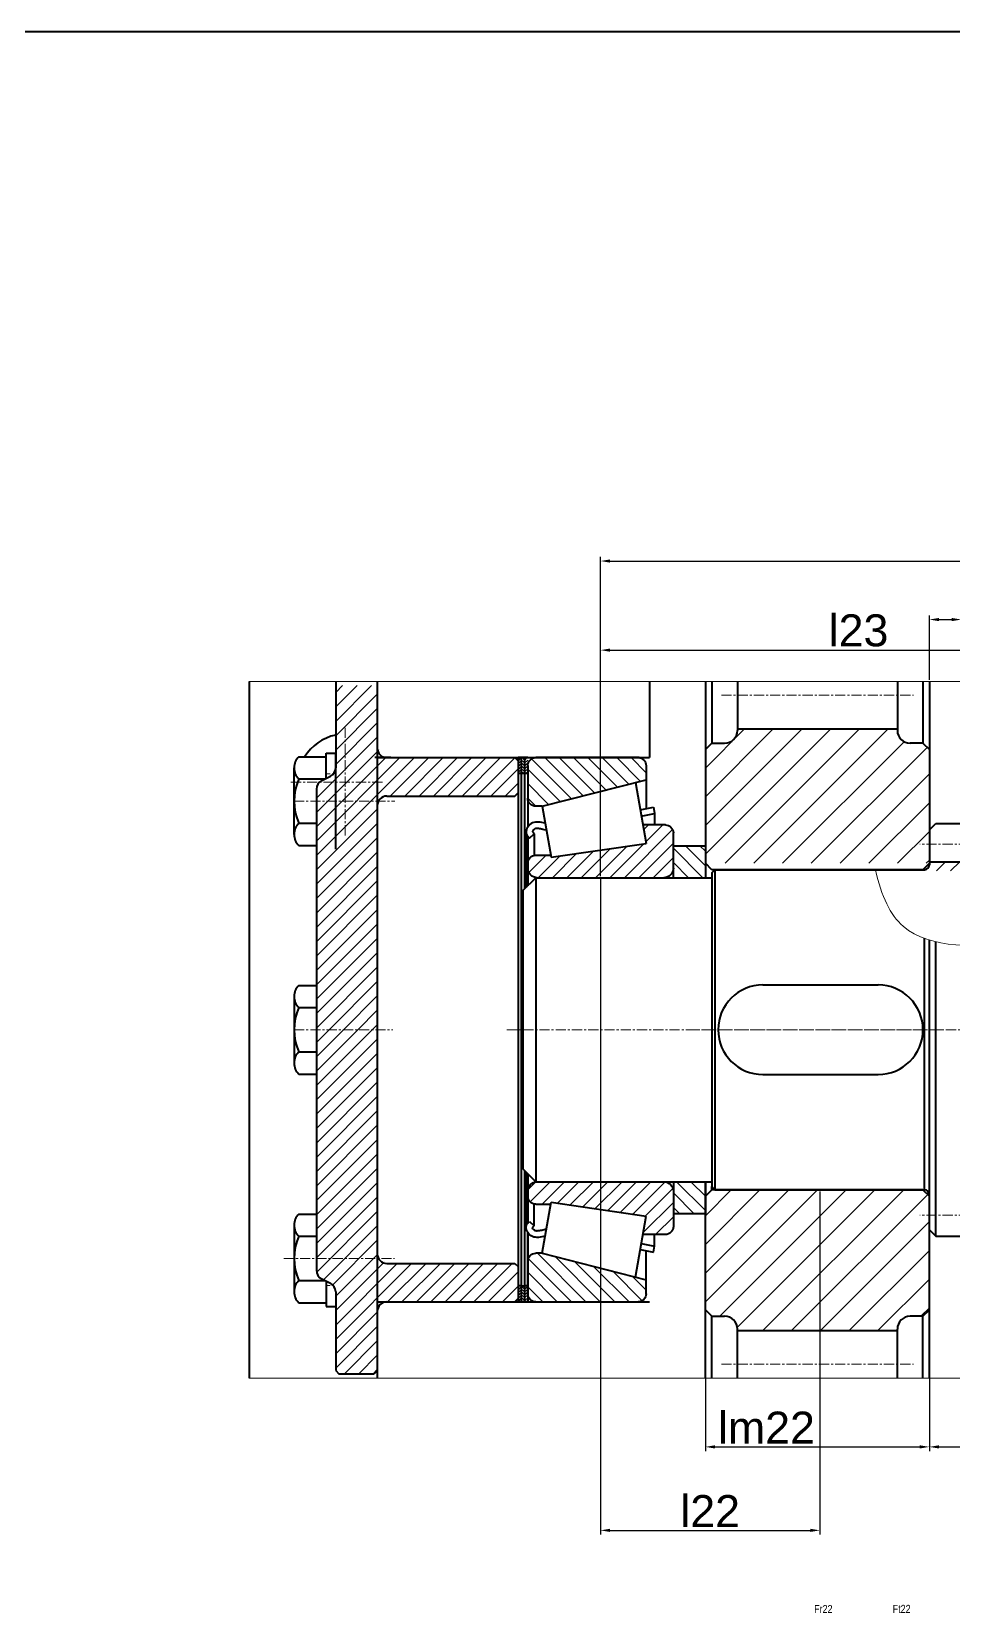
# Model space of a CAD drawing. Header units: millimetres. Extents: x -11382 to 23553, y -372 to 10786.
# Drawn here: x 11277.1 to 11565.1, y 3083.9 to 3578 of the extents above; entities that cross this region are included whole.
import ezdxf

# ---------------------------------------------------------------- set-up
doc = ezdxf.new("R2010")
doc.units = ezdxf.units.MM
doc.header["$LTSCALE"] = 0.2
doc.header["$PDMODE"] = 3
doc.linetypes.add('CENTER', pattern=[50.8, 31.75, -6.35, 6.35, -6.35])
doc.linetypes.add('HIDDEN', pattern=[9.525, 6.35, -3.175])
for name, color, linetype, lineweight in [('đướng nét đứt', 4, 'HIDDEN', 20), ('đường bao thấy', 7, 'Continuous', 40), ('đường kích thước', 90, 'Continuous', 15), ('đường mặt cắt', 160, 'Continuous', 15), ('đường nét tâm', 137, 'CENTER', 15)]:
    doc.layers.add(name, color=color, linetype=linetype, lineweight=lineweight)
doc.styles.add('nhat 2.5', font='arial.ttf', dxfattribs={"width": 0.8, "height": 2.5})
doc.styles.add('nhat5', font='arial.ttf', dxfattribs={"height": 10})
doc.dimstyles.new('NHAT5', dxfattribs={"dimtxt": 2.5, "dimasz": 3, "dimexe": 1.3, "dimexo": 0.5, "dimgap": 1, "dimtad": 1, "dimtoh": 1, "dimzin": 9, "dimtxsty": 'nhat5', "dimcen": 0.09, "dimadec": 0, "dimazin": 2, "dimtfac": 1, "dimtmove": 0, "dimatfit": 3, "dimfxl": 10, "dimarcsym": 0})
pattern_1 = [(45, (4465.084, -2277.9196), (2.245064, -2.245064), [])]
pattern_2 = [(135, (3014.2486, -1989.5195), (2.245064, 2.245064), [])]
pattern_3 = [(45, (3014.2486, -1989.5195), (2.245064, -2.245064), [])]
pattern_4 = [(45, (6013.243, 2781.173), (-2.245064, 2.245064), [])]
pattern_5 = [(45, (19091.347, 3186.0723), (0.449012806, -0.449012806), [])]
pattern_6 = [(135, (19091.347, 3186.0723), (0.449012806, 0.449012806), [])]

# ---------------------------------------------------------------- blocks, each defined once
blk = doc.blocks.new('VB32219')
at = {"layer": 'đường mặt cắt', "ltscale": 0.5}
h = blk.add_hatch(dxfattribs=at)
h.set_pattern_fill('ANSI31', color=256, angle=90, style=0)
h.set_pattern_definition(pattern_3)
h.paths.add_polyline_path([(-11.75, 37.5, 0.414214), (-14.25, 35), (-14.25, 30.6), (18.26, 22.32), (20.25, 22.32, 0.414214), (22.75, 24.82), (22.75, 35, 0.414214), (20.25, 37.5)])
h = blk.add_hatch(dxfattribs=at)
h.set_pattern_fill('ANSI31', color=256, style=0)
h.set_pattern_definition(pattern_2)
h.paths.add_polyline_path([(19.75, 0, 0.414214), (22.75, 3), (22.75, 4.5, 0.414214), (20.25, 7), (15.56, 7), (15.45, 6.38), (-14.25, 10.69), (-13.23, 16.5), (-20.25, 16.5, 0.414214), (-22.75, 14), (-22.75, 3, 0.414214), (-19.75, 0)])
h = blk.add_hatch(dxfattribs=at)
h.set_pattern_fill('ANSI31', color=256, angle=90, style=0)
h.set_pattern_definition(pattern_1)
h.paths.add_polyline_path([(-32.75, 0), (-32.75, 10), (-22.75, 10), (-22.75, 0)])
h = blk.add_hatch(dxfattribs=at)
h.set_pattern_fill('ANSI31', color=256, angle=90, style=0)
h.set_pattern_definition(pattern_1)
h.paths.add_polyline_path([(-32.75, -95), (-22.75, -95), (-22.75, -105), (-32.75, -105)])
h = blk.add_hatch(dxfattribs=at)
h.set_pattern_fill('ANSI31', color=256, style=0)
h.set_pattern_definition(pattern_2)
h.paths.add_polyline_path([(-14.25, -105.69), (-13.23, -111.5), (-20.25, -111.5, -0.414214), (-22.75, -109), (-22.75, -98, -0.414214), (-19.75, -95), (19.75, -95, -0.414214), (22.75, -98), (22.75, -99.5, -0.414214), (20.25, -102), (15.56, -102), (15.45, -101.38)])
h = blk.add_hatch(dxfattribs=at)
h.set_pattern_fill('ANSI31', color=256, angle=90, style=0)
h.set_pattern_definition(pattern_3)
h.paths.add_polyline_path([(20.25, -132.5, 0.414214), (22.75, -130), (22.75, -119.82, 0.414214), (20.25, -117.32), (18.26, -117.32), (-14.25, -125.6), (-14.25, -130, 0.414214), (-11.75, -132.5)])
at = {"layer": 'đường bao thấy', "ltscale": 0.5}
for p, q in [((-14.25, 35), (-14.25, 21.57)), ((-12.11, 37.5), (20.25, 37.5)), ((20.25, 37.5), (-11.75, 37.5)), ((22.75, 35), (22.75, 15.81)), ((18.26, 22.32), (-14.25, 30.6)), ((-10.89, 29.75), (-14.25, 10.69)), ((-16.5, 22.02), (-16.89, 20.06)), ((-12.74, 19.23), (-16.89, 20.06)), ((-16.89, 20.06), (-16.89, 16.5)), ((-12.4, 21.2), (-16.5, 22.02)), ((18.26, 22.32), (15.45, 6.38)), ((18.26, 22.32), (20.25, 22.32)), ((-20.25, 16.5), (-13.23, 16.5)), ((-32.75, 10), (-32.75, 0)), ((-22.75, 10), (-32.75, 10)), ((-22.75, 0), (-22.75, 14)), ((15.45, 6.38), (-14.25, 10.69)), ((22.22, 12.39), (20.74, 13.74)), ((20.74, 13.74), (20.74, 6.95)), ((22.75, -2.5), (22.75, 13)), ((22.75, 0), (22.75, 10)), ((23.28, 14.37), (23.28, -3.03)), ((20.25, 7), (15.56, 7)), ((19.75, 0), (-19.75, 0)), ((-22.75, 0), (-32.75, 0)), ((22.75, -105), (22.75, -92.5)), ((23.28, -109.37), (23.28, -91.97)), ((-32.75, -95), (-32.75, -105)), ((-22.75, -95), (-32.75, -95)), ((-22.75, -95), (-22.75, -109)), ((19.75, -95), (-19.75, -95)), ((22.75, -105), (22.75, -95)), ((22.75, -108), (22.75, -95)), ((15.45, -101.38), (-14.25, -105.69)), ((18.26, -117.32), (15.45, -101.38)), ((20.25, -102), (15.56, -102)), ((20.74, -108.74), (20.74, -101.95)), ((-32.75, -105), (-22.75, -105)), ((-10.89, -124.75), (-14.25, -105.69)), ((22.22, -107.39), (20.74, -108.74)), ((-20.25, -111.5), (-13.23, -111.5)), ((-16.89, -115.06), (-16.89, -111.5)), ((22.75, -130), (22.75, -110.81)), ((-12.74, -114.23), (-16.89, -115.06)), ((-16.5, -117.02), (-16.89, -115.06)), ((-12.4, -116.2), (-16.5, -117.02)), ((-14.25, -130), (-14.25, -116.57)), ((18.26, -117.32), (-14.25, -125.6)), ((18.26, -117.32), (20.25, -117.32)), ((20.25, -132.5), (-11.75, -132.5))]:
    blk.add_line(p, q, dxfattribs=at)
for centre, radius, start, end in [((-11.75, 35), 2.5, 90, 180), ((20.25, 35), 2.5, 0, 90), ((20.25, 24.82), 2.5, 270, 0), ((-20.25, 14), 2.5, 90, 180), ((20.25, 4.5), 2.5, 0, 90), ((-19.75, 3), 3, 180, 270), ((19.75, 3), 3, 270, 0), ((-19.75, -98), 3, 90, 180), ((19.75, -98), 3, 0, 90), ((20.25, -99.5), 2.5, 270, 0), ((-20.25, -109), 2.5, 180, 270), ((20.25, -119.82), 2.5, 0, 90), ((-11.75, -130), 2.5, 180, 270), ((20.25, -130), 2.5, 270, 0)]:
    blk.add_arc(centre, radius, start, end, dxfattribs=at)
for points, knots in [([(16.94, 14.83), (18.01, 15.11), (18.26, 15.16), (18.9, 15.29), (19.27, 15.35), (19.81, 15.38), (20.01, 15.38), (20.25, 15.34), (20.32, 15.32), (20.43, 15.28), (20.47, 15.27), (20.57, 15.21), (20.62, 15.18), (20.78, 15.06), (20.9, 14.95), (21.08, 14.71), (21.16, 14.58), (21.23, 14.43), (21.25, 14.39), (21.26, 14.35)], [0, 0, 0, 0, 0.734815, 0.734815, 2.021085, 2.021085, 3.065081, 3.065081, 3.685488, 3.685488, 4.173182, 4.173182, 4.660877, 4.660877, 5.636267, 5.636267, 6.442403, 6.442403, 6.784867, 6.784867, 6.784867, 6.784867]), ([(21.26, 14.35), (21.23, 14.3), (21.17, 14.23), (21.01, 14.03), (20.88, 13.89), (20.74, 13.74)], [8.656241, 8.656241, 8.656241, 8.656241, 9.118118, 9.118118, 9.703572, 9.703572, 9.703572, 9.703572]), ([(16.94, -109.83), (18.01, -110.11), (18.26, -110.16), (18.9, -110.29), (19.27, -110.35), (19.81, -110.38), (20.01, -110.38), (20.25, -110.34), (20.32, -110.32), (20.43, -110.28), (20.47, -110.27), (20.57, -110.21), (20.62, -110.18), (20.78, -110.06), (20.9, -109.95), (21.08, -109.71), (21.16, -109.58), (21.23, -109.43), (21.25, -109.39), (21.26, -109.35)], [0, 0, 0, 0, 0.734815, 0.734815, 2.021085, 2.021085, 3.065081, 3.065081, 3.685488, 3.685488, 4.173182, 4.173182, 4.660877, 4.660877, 5.636267, 5.636267, 6.442403, 6.442403, 6.784867, 6.784867, 6.784867, 6.784867]), ([(21.26, -109.35), (21.23, -109.3), (21.17, -109.23), (21.01, -109.03), (20.88, -108.89), (20.74, -108.74)], [8.656241, 8.656241, 8.656241, 8.656241, 9.118118, 9.118118, 9.703572, 9.703572, 9.703572, 9.703572])]:
    blk.add_open_spline(points, degree=3, knots=knots, dxfattribs=at)
for points in [[(17.32, 17), (21.25, 17.11), (22.75, 15.81), (23.26, 14.02), (22.22, 12.39)], [(17.32, -112), (21.25, -112.11), (22.75, -110.81), (23.26, -109.02), (22.22, -107.39)]]:
    blk.add_spline(points, degree=3, dxfattribs=at)
blk = doc.blocks.new('trục trung gian')
at = {"layer": 'đường mặt cắt', "ltscale": 0.5}
h = blk.add_hatch(dxfattribs=at)
h.set_pattern_fill('ANSI31', color=256, style=0)
h.set_pattern_definition([(45, (-1268.2207, -1627.51), (-2.245064, 2.245064), [])])
edge = h.paths.add_edge_path()
edge.add_spline(control_points=[(110.13, 50), (112.13, 41.57), (119.74, 24.74), (165.24, 26.66), (201.36, 41.07), (240.81, 24.28), (253.75, 37.21), (259.59, 47.5)], knot_values=[9.104034, 9.104034, 9.104034, 9.104034, 27.60373, 64.467296, 121.704583, 149.580314, 175.548749, 175.548749, 175.548749, 175.548749], degree=3, periodic=0)
edge.add_line((259.59, 47.5), (246, 47.5))
edge.add_arc((246, 48.5), 1, 180, 270, ccw=False)
edge.add_line((245, 48.5), (245, 52.46))
edge.add_line((245, 52.46), (127, 52.46))
edge.add_line((127, 52.46), (127, 50))
edge.add_line((127, 50), (110.13, 50))
edge = h.paths.add_edge_path(flags=16)
edge.add_spline(control_points=[(110.13, 50), (112.13, 41.57), (119.74, 24.74), (165.24, 26.66), (201.36, 41.07), (240.81, 24.28), (253.75, 37.21), (259.59, 47.5)], knot_values=[9.104034, 9.104034, 9.104034, 9.104034, 27.60373, 64.467296, 121.704583, 149.580314, 175.548749, 175.548749, 175.548749, 175.548749], degree=3, periodic=0)
edge.add_spline(control_points=[(110.13, 50), (112.13, 41.57), (119.74, 24.74), (165.24, 26.66), (201.36, 41.07), (240.81, 24.28), (253.75, 37.21), (259.59, 47.5)], knot_values=[9.104034, 9.104034, 9.104034, 9.104034, 27.60373, 64.467296, 121.704583, 149.580314, 175.548749, 175.548749, 175.548749, 175.548749], degree=3, periodic=0)
edge = h.paths.add_edge_path(flags=17)
edge.add_spline(control_points=[(110.13, 50), (112.13, 41.57), (119.74, 24.74), (165.24, 26.66), (201.36, 41.07), (240.81, 24.28), (253.75, 37.21), (259.59, 47.5)], knot_values=[9.104034, 9.104034, 9.104034, 9.104034, 27.60373, 64.467296, 121.704583, 149.580314, 175.548749, 175.548749, 175.548749, 175.548749], degree=3, periodic=0)
at = {"layer": 'đường bao thấy', "ltscale": 0.5}
for p, q in [((127, 62.46), (129, 64.46)), ((129, 64.46), (236, 64.46)), ((238, 62.46), (236, 64.46)), ((127, 62.46), (127, 51.5)), ((238, 62.46), (238, 53.5)), ((59, 49), (60, 50)), ((60, 50), (125.5, 50)), ((60, 50), (60, -50)), ((127, 52.46), (245, 52.46)), ((244, 53.5), (238, 53.5)), ((244, 53.5), (245, 52.5)), ((245, 52.5), (245, 48.5)), ((0, 43.5), (4, 47.5)), ((4, 47.5), (59, 47.5)), ((4, 47.5), (4, -47.5)), ((59, 49), (59, -49)), ((246, 47.5), (286, 47.5)), ((286, 47.5), (290, 43.5)), ((286, 47.5), (286, -47.5)), ((0, 43.5), (0, -43.5)), ((290, 43.5), (290, -43.5)), ((244, -53.5), (244, 30.9)), ((245, 31.37), (245, -52.5)), ((246, -47.5), (246, 31.92)), ((125.5, -50), (125.5, 28.5)), ((127, -62.46), (127, 28)), ((129, -64.46), (129, 27.47)), ((236, -64.46), (236, 29.35)), ((75, 14), (111, 14)), ((75, -14), (111, -14)), ((0, -43.5), (4, -47.5)), ((286, -47.5), (290, -43.5)), ((4, -47.5), (59, -47.5)), ((60, -50), (59, -49)), ((246, -47.5), (286, -47.5)), ((60, -50), (125.5, -50)), ((238, -53.5), (238, -62.46)), ((244, -53.5), (238, -53.5)), ((244, -53.5), (245, -52.5)), ((127, -62.46), (129, -64.46)), ((238, -62.46), (236, -64.46)), ((129, -64.46), (236, -64.46))]:
    blk.add_line(p, q, dxfattribs=at)
for centre, radius, start, end in [((125.5, 51.5), 1.5, 270, 0), ((246, 48.5), 1, 180, 270), ((75, 0), 14, 90, 270), ((111, 0), 14, 270, 90), ((246, -48.5), 1, 90, 180), ((125.5, -51.5), 1.5, 0, 90)]:
    blk.add_arc(centre, radius, start, end, dxfattribs=at)
at = {"layer": 'đường kích thước', "ltscale": 0.5}
blk.add_open_spline([(110.13, 50), (112.13, 41.57), (119.74, 24.74), (165.24, 26.66), (201.36, 41.07), (240.81, 24.28), (253.75, 37.21), (259.59, 47.5)], degree=3, knots=[9.104034, 9.104034, 9.104034, 9.104034, 27.60373, 64.467296, 121.704583, 149.580314, 175.548749, 175.548749, 175.548749, 175.548749], dxfattribs=at)
at = {"layer": 'đường nét tâm', "ltscale": 0.5}
for p, q in [((241, 57.96), (124, 57.96)), ((-5, 0), (295, 0)), ((241, -57.96), (124, -57.96))]:
    blk.add_line(p, q, dxfattribs=at)
blk = doc.blocks.new('*D166')
at = {"layer": 'Defpoints', "color": 0, "transparency": 16777216}
for p in [(11698.39, 3412.65), (11454.89, 3313.73), (11698.39, 3313.73)]:
    blk.add_point(p, dxfattribs=at)
at = {"layer": 'đường kích thước', "color": 0, "lineweight": -2, "transparency": 16777216}
for p, q in [((11454.89, 3314.23), (11454.89, 3413.95)), ((11457.89, 3412.65), (11695.39, 3412.65)), ((11698.39, 3314.23), (11698.39, 3413.95))]:
    blk.add_line(p, q, dxfattribs=at)
at = {"layer": 'đường kích thước', "color": 0, "transparency": 16777216}
for points in [[(11457.89, 3413.15), (11457.89, 3412.15), (11454.89, 3412.65)], [(11695.39, 3413.15), (11695.39, 3412.15), (11698.39, 3412.65)]]:
    blk.add_solid(points, dxfattribs=at)
at = {"layer": 'đường kích thước', "color": 0, "transparency": 16777216, "insert": (11576.64, 3418.67), "char_height": 10, "attachment_point": 5, "style": 'nhat5'}
blk.add_mtext('l21', dxfattribs=at)
blk = doc.blocks.new('*D167')
at = {"layer": 'Defpoints', "color": 0, "transparency": 16777216}
for p in [(11616.14, 3384.82), (11616.14, 3331.94), (11454.89, 3313.73)]:
    blk.add_point(p, dxfattribs=at)
at = {"layer": 'đường kích thước', "color": 0, "lineweight": -2, "transparency": 16777216}
for p, q in [((11454.89, 3314.23), (11454.89, 3386.12)), ((11457.89, 3384.82), (11613.14, 3384.82)), ((11616.14, 3332.44), (11616.14, 3386.12))]:
    blk.add_line(p, q, dxfattribs=at)
at = {"layer": 'đường kích thước', "color": 0, "transparency": 16777216}
for points in [[(11457.89, 3385.32), (11457.89, 3384.32), (11454.89, 3384.82)], [(11613.14, 3385.32), (11613.14, 3384.32), (11616.14, 3384.82)]]:
    blk.add_solid(points, dxfattribs=at)
at = {"layer": 'đường kích thước', "color": 0, "transparency": 16777216, "insert": (11535.51, 3390.93), "char_height": 10, "attachment_point": 5, "style": 'nhat5'}
blk.add_mtext('l23', dxfattribs=at)
blk = doc.blocks.new('*D168')
at = {"layer": 'Defpoints', "color": 0, "transparency": 16777216}
for p in [(11454.89, 3313.73), (11523.39, 3216.23), (11523.39, 3109.84)]:
    blk.add_point(p, dxfattribs=at)
at = {"layer": 'đường kích thước', "color": 0, "lineweight": -2, "transparency": 16777216}
for p, q in [((11454.89, 3313.23), (11454.89, 3108.54)), ((11523.39, 3215.73), (11523.39, 3108.54)), ((11457.89, 3109.84), (11520.39, 3109.84))]:
    blk.add_line(p, q, dxfattribs=at)
at = {"layer": 'đường kích thước', "color": 0, "transparency": 16777216}
for points in [[(11457.89, 3110.34), (11457.89, 3109.34), (11454.89, 3109.84)], [(11520.39, 3110.34), (11520.39, 3109.34), (11523.39, 3109.84)]]:
    blk.add_solid(points, dxfattribs=at)
at = {"layer": 'đường kích thước', "color": 0, "transparency": 16777216, "insert": (11489.14, 3115.86), "char_height": 10, "attachment_point": 5, "style": 'nhat5'}
blk.add_mtext('l22', dxfattribs=at)
blk = doc.blocks.new('*D170')
at = {"layer": 'Defpoints', "color": 0, "transparency": 16777216}
for p in [(11487.64, 3191.23), (11557.64, 3191.23), (11557.64, 3135.91)]:
    blk.add_point(p, dxfattribs=at)
at = {"layer": 'đường kích thước', "color": 0, "lineweight": -2, "transparency": 16777216}
for p, q in [((11487.64, 3190.73), (11487.64, 3134.61)), ((11557.64, 3190.73), (11557.64, 3134.61)), ((11490.64, 3135.91), (11554.64, 3135.91))]:
    blk.add_line(p, q, dxfattribs=at)
at = {"layer": 'đường kích thước', "color": 0, "transparency": 16777216}
for points in [[(11490.64, 3136.41), (11490.64, 3135.41), (11487.64, 3135.91)], [(11554.64, 3136.41), (11554.64, 3135.41), (11557.64, 3135.91)]]:
    blk.add_solid(points, dxfattribs=at)
at = {"layer": 'đường kích thước', "color": 0, "transparency": 16777216, "insert": (11506.73, 3141.93), "char_height": 10, "attachment_point": 5, "style": 'nhat5'}
blk.add_mtext('lm22', dxfattribs=at)
blk = doc.blocks.new('*D171')
at = {"layer": 'Defpoints', "color": 0, "transparency": 16777216}
for p in [(11557.64, 3214.23), (11675.64, 3215.73), (11675.64, 3135.91)]:
    blk.add_point(p, dxfattribs=at)
at = {"layer": 'đường kích thước', "color": 0, "lineweight": -2, "transparency": 16777216}
for p, q in [((11557.64, 3213.73), (11557.64, 3134.61)), ((11675.64, 3215.23), (11675.64, 3134.61)), ((11560.64, 3135.91), (11672.64, 3135.91))]:
    blk.add_line(p, q, dxfattribs=at)
at = {"layer": 'đường kích thước', "color": 0, "transparency": 16777216}
for points in [[(11560.64, 3136.41), (11560.64, 3135.41), (11557.64, 3135.91)], [(11672.64, 3136.41), (11672.64, 3135.41), (11675.64, 3135.91)]]:
    blk.add_solid(points, dxfattribs=at)
at = {"layer": 'đường kích thước', "color": 0, "transparency": 16777216, "insert": (11616.64, 3142.02), "char_height": 10, "attachment_point": 5, "style": 'nhat5'}
blk.add_mtext('lm23', dxfattribs=at)
blk = doc.blocks.new('*D172')
at = {"layer": 'Defpoints', "color": 0, "transparency": 16777216}
for p in [(11567.64, 3394.37), (11557.64, 3375.05), (11567.64, 3375.05)]:
    blk.add_point(p, dxfattribs=at)
at = {"layer": 'đường kích thước', "color": 0, "lineweight": -2, "transparency": 16777216}
for p, q in [((11557.64, 3375.55), (11557.64, 3395.67)), ((11567.64, 3375.55), (11567.64, 3395.67)), ((11560.64, 3394.37), (11564.64, 3394.37)), ((11567.64, 3394.37), (11583.9, 3394.37))]:
    blk.add_line(p, q, dxfattribs=at)
at = {"layer": 'đường kích thước', "color": 0, "transparency": 16777216}
for points in [[(11560.64, 3394.87), (11560.64, 3393.87), (11557.64, 3394.37)], [(11564.64, 3394.87), (11564.64, 3393.87), (11567.64, 3394.37)]]:
    blk.add_solid(points, dxfattribs=at)
at = {"layer": 'đường kích thước', "color": 0, "transparency": 16777216, "insert": (11577.27, 3400.39), "char_height": 10, "attachment_point": 5, "style": 'nhat5'}
blk.add_mtext('k1', dxfattribs=at)

msp = doc.modelspace()

# ---------------------------------------------------------------- hatches: boundary and pattern name
at = {"layer": 'đường mặt cắt', "ltscale": 0.5}
h = msp.add_hatch(dxfattribs=at)
h.set_pattern_fill('ANSI31', color=256, angle=90, style=0)
h.set_pattern_definition(pattern_4)
edge = h.paths.add_edge_path()
edge.add_line((11366.136, 3266.227), (11385.136, 3266.227))
edge.add_line((11385.136, 3266.227), (11385.136, 3336.227))
edge.add_ellipse((11388.136, 3336.227), major_axis=(-2.121, -2.121), ratio=1, start_angle=225, end_angle=315, ccw=False)
edge.add_line((11388.136, 3339.227), (11428.136, 3339.227))
edge.add_line((11428.136, 3339.227), (11429.136, 3340.227))
edge.add_line((11429.136, 3340.227), (11429.136, 3350.227))
edge.add_line((11429.136, 3350.227), (11428.136, 3351.227))
edge.add_line((11428.136, 3351.227), (11388.136, 3351.227))
edge.add_ellipse((11388.136, 3354.227), major_axis=(-2.121, -2.121), ratio=1, start_angle=-45, end_angle=45, ccw=False)
edge.add_line((11385.136, 3354.227), (11385.136, 3372.727))
edge.add_line((11385.136, 3372.727), (11384.136, 3373.727))
edge.add_line((11384.136, 3373.727), (11373.136, 3373.727))
edge.add_line((11373.136, 3373.727), (11372.136, 3372.727))
edge.add_line((11372.136, 3372.727), (11372.136, 3348.082))
edge.add_ellipse((11369.136, 3348.082), major_axis=(-2.121, -2.121), ratio=1, start_angle=71.56505, end_angle=135, ccw=False)
edge.add_line((11370.477, 3345.398), (11367.794, 3344.057))
edge.add_ellipse((11369.136, 3341.373), major_axis=(-2.121, 2.121), ratio=1, start_angle=341.56505, end_angle=405)
edge.add_line((11366.136, 3341.373), (11366.136, 3266.227))
h = msp.add_hatch(dxfattribs=at)
h.set_pattern_fill('ANSI31', color=256, scale=2, style=0)
h.set_pattern_definition([(45, (11522.6355, 3266.2274), (-4.49013, 4.49013), [])])
h.paths.add_polyline_path([(11497.636, 3360.227), (11497.636, 3359.727, -0.4142136), (11493.636, 3355.727), (11489.636, 3355.727), (11487.636, 3353.727), (11487.636, 3318.227), (11557.636, 3318.227), (11557.636, 3353.727), (11555.636, 3355.727), (11551.636, 3355.727, -0.4142136), (11547.636, 3359.727), (11547.636, 3360.227)])
h = msp.add_hatch(dxfattribs=at)
h.set_pattern_fill('ANSI31', color=256, scale=0.2, angle=180, style=0)
h.set_pattern_definition(pattern_5)
h.paths.add_polyline_path([(11430.136, 3346.227), (11429.136, 3346.227), (11429.136, 3351.227), (11430.136, 3351.227)])
h = msp.add_hatch(dxfattribs=at)
h.set_pattern_fill('ANSI31', color=256, scale=0.2, angle=90, style=0)
h.set_pattern_definition(pattern_6)
h.paths.add_polyline_path([(11430.136, 3351.227), (11431.136, 3351.227), (11431.136, 3346.227), (11430.136, 3346.227)])
h = msp.add_hatch(dxfattribs=at)
h.set_pattern_fill('ANSI31', color=256, scale=0.2, angle=180, style=0)
h.set_pattern_definition(pattern_5)
h.paths.add_polyline_path([(11431.136, 3351.227), (11432.136, 3351.227), (11432.136, 3346.227), (11431.136, 3346.227)])
h = msp.add_hatch(dxfattribs=at)
h.set_pattern_fill('ANSI31', color=256, angle=90, style=0)
h.set_pattern_definition(pattern_4)
edge = h.paths.add_edge_path()
edge.add_ellipse((11369.136, 3191.082), major_axis=(-2.121, -2.121), ratio=1, start_angle=-45, end_angle=18.43495)
edge.add_line((11367.794, 3188.398), (11370.477, 3187.057))
edge.add_ellipse((11369.136, 3184.373), major_axis=(-2.121, 2.121), ratio=1, start_angle=225, end_angle=288.43495, ccw=False)
edge.add_line((11372.136, 3184.373), (11372.136, 3159.727))
edge.add_line((11372.136, 3159.727), (11373.136, 3158.727))
edge.add_line((11373.136, 3158.727), (11384.136, 3158.727))
edge.add_line((11384.136, 3158.727), (11385.136, 3159.727))
edge.add_line((11385.136, 3159.727), (11385.136, 3178.227))
edge.add_ellipse((11388.136, 3178.227), major_axis=(-2.121, -2.121), ratio=1, start_angle=225, end_angle=315, ccw=False)
edge.add_line((11388.136, 3181.227), (11428.136, 3181.227))
edge.add_line((11428.136, 3181.227), (11429.136, 3182.227))
edge.add_line((11429.136, 3182.227), (11429.136, 3192.227))
edge.add_line((11429.136, 3192.227), (11428.136, 3193.227))
edge.add_line((11428.136, 3193.227), (11388.136, 3193.227))
edge.add_ellipse((11388.136, 3196.227), major_axis=(-2.121, -2.121), ratio=1, start_angle=-45, end_angle=45, ccw=False)
edge.add_line((11385.136, 3196.227), (11385.136, 3266.227))
edge.add_line((11385.136, 3266.227), (11366.136, 3266.227))
edge.add_line((11366.136, 3266.227), (11366.136, 3191.082))
h = msp.add_hatch(dxfattribs=at)
h.set_pattern_fill('ANSI31', color=256, scale=2, style=0)
h.set_pattern_definition([(45, (6857.2885, 1029.401), (-4.490128, 4.490128), [])])
h.paths.add_polyline_path([(11490.636, 3216.227), (11489.636, 3216.227), (11487.636, 3214.227), (11487.636, 3178.727), (11489.636, 3176.727), (11493.636, 3176.727, -0.4142136), (11497.636, 3172.727), (11497.636, 3172.227), (11547.636, 3172.227), (11547.636, 3172.727, -0.4142136), (11551.636, 3176.727), (11555.636, 3176.727), (11557.636, 3178.727), (11557.636, 3214.227), (11555.636, 3216.227)])
h = msp.add_hatch(dxfattribs=at)
h.set_pattern_fill('ANSI31', color=256, scale=0.2, angle=180, style=0)
h.set_pattern_definition(pattern_5)
h.paths.add_polyline_path([(11429.136, 3186.227), (11430.136, 3186.227), (11430.136, 3181.227), (11429.136, 3181.227)])
h = msp.add_hatch(dxfattribs=at)
h.set_pattern_fill('ANSI31', color=256, scale=0.2, angle=90, style=0)
h.set_pattern_definition(pattern_6)
h.paths.add_polyline_path([(11430.136, 3186.227), (11431.136, 3186.227), (11431.136, 3181.227), (11430.136, 3181.227)])
h = msp.add_hatch(dxfattribs=at)
h.set_pattern_fill('ANSI31', color=256, scale=0.2, angle=180, style=0)
h.set_pattern_definition(pattern_5)
h.paths.add_polyline_path([(11431.136, 3186.227), (11432.136, 3186.227), (11432.136, 3181.227), (11431.136, 3181.227)])

# ---------------------------------------------------------------- linework, layer by layer
at = {"layer": 'đướng nét đứt'}
for p, q in [((11369.136, 3346.145), (11371.427, 3346.145)), ((11369.136, 3186.31), (11371.427, 3186.31))]:
    msp.add_line(p, q, dxfattribs=at)
at = {"layer": 'đường bao thấy', "ltscale": 0.5}
for p, q in [((11345.136, 3375.052), (11345.136, 3157.402)), ((11372.136, 3375.052), (11372.136, 3348.082)), ((11385.136, 3375.052), (11385.136, 3157.402)), ((11470.136, 3375.052), (11470.136, 3351.227)), ((11487.636, 3375.052), (11487.636, 3318.227)), ((11489.636, 3375.052), (11489.636, 3355.727)), ((11497.636, 3375.052), (11497.636, 3359.727)), ((11547.636, 3375.052), (11547.636, 3359.727)), ((11555.636, 3375.052), (11555.636, 3355.727)), ((11557.636, 3375.052), (11557.636, 3318.227)), ((11385.136, 3372.727), (11385.136, 3354.227)), ((11497.636, 3360.227), (11547.636, 3360.227)), ((11385.136, 3355.702), (11385.136, 3346.958)), ((11489.636, 3355.727), (11487.636, 3353.727)), ((11489.636, 3355.727), (11493.636, 3355.727)), ((11555.636, 3355.727), (11551.636, 3355.727)), ((11555.636, 3355.727), (11557.636, 3353.727)), ((11389.325, 3351.227), (11384.355, 3351.227)), ((11385.136, 3351.227), (11470.136, 3351.227)), ((11388.136, 3351.227), (11428.136, 3351.227)), ((11428.136, 3351.227), (11429.136, 3350.227)), ((11430.136, 3351.227), (11429.136, 3351.227)), ((11429.136, 3351.227), (11429.136, 3181.227)), ((11429.136, 3350.227), (11429.136, 3340.227)), ((11431.136, 3351.227), (11430.136, 3351.227)), ((11430.136, 3351.227), (11430.136, 3181.227)), ((11430.136, 3351.227), (11430.136, 3181.227)), ((11432.136, 3351.227), (11431.136, 3351.227)), ((11431.136, 3351.227), (11431.136, 3310.227)), ((11431.136, 3351.227), (11431.136, 3310.227)), ((11367.794, 3344.057), (11370.477, 3345.398)), ((11430.136, 3346.227), (11429.136, 3346.227)), ((11431.136, 3346.227), (11430.136, 3346.227)), ((11432.136, 3346.227), (11431.136, 3346.227)), ((11366.136, 3341.373), (11366.136, 3191.082)), ((11385.136, 3336.227), (11385.136, 3196.227)), ((11388.136, 3339.227), (11428.136, 3339.227)), ((11428.136, 3339.227), (11429.136, 3340.227)), ((11432.136, 3326.73), (11432.136, 3311.227)), ((11489.636, 3316.227), (11487.636, 3318.227)), ((11487.636, 3318.227), (11487.636, 3313.727)), ((11555.636, 3316.227), (11489.636, 3316.227)), ((11555.636, 3316.227), (11557.636, 3318.227)), ((11431.136, 3222.227), (11431.136, 3181.227)), ((11431.136, 3222.227), (11431.136, 3181.227)), ((11432.136, 3221.227), (11432.136, 3205.725)), ((11487.636, 3214.227), (11487.636, 3218.727)), ((11489.636, 3216.227), (11489.636, 3217.227)), ((11489.636, 3216.227), (11487.636, 3214.227)), ((11487.636, 3157.402), (11487.636, 3214.227)), ((11555.636, 3216.227), (11489.636, 3216.227)), ((11555.636, 3216.227), (11557.636, 3214.227)), ((11557.636, 3157.402), (11557.636, 3214.227)), ((11432.136, 3202.921), (11432.136, 3181.227)), ((11388.136, 3193.227), (11428.136, 3193.227)), ((11428.136, 3193.227), (11429.136, 3192.227)), ((11429.136, 3192.227), (11429.136, 3182.227)), ((11367.794, 3188.398), (11370.477, 3187.057)), ((11372.136, 3184.373), (11372.136, 3159.727)), ((11428.136, 3181.227), (11429.136, 3182.227)), ((11430.136, 3186.227), (11429.136, 3186.227)), ((11430.136, 3186.227), (11431.136, 3186.227)), ((11432.136, 3186.227), (11431.136, 3186.227)), ((11385.136, 3181.227), (11470.136, 3181.227)), ((11385.136, 3178.227), (11385.136, 3159.727)), ((11388.136, 3181.227), (11428.136, 3181.227)), ((11430.136, 3181.227), (11429.136, 3181.227)), ((11431.136, 3181.227), (11430.136, 3181.227)), ((11432.136, 3181.227), (11431.136, 3181.227)), ((11489.636, 3176.727), (11487.636, 3178.727)), ((11555.636, 3176.727), (11557.636, 3178.727)), ((11489.636, 3176.727), (11493.636, 3176.727)), ((11489.636, 3157.402), (11489.636, 3176.727)), ((11497.636, 3157.402), (11497.636, 3172.727)), ((11547.636, 3157.402), (11547.636, 3172.727)), ((11555.636, 3176.727), (11551.636, 3176.727)), ((11555.636, 3157.402), (11555.636, 3176.727)), ((11497.636, 3172.227), (11547.636, 3172.227)), ((11372.136, 3159.727), (11373.136, 3158.727)), ((11373.136, 3158.727), (11384.136, 3158.727)), ((11385.136, 3159.727), (11384.136, 3158.727))]:
    msp.add_line(p, q, dxfattribs=at)
at = {"layer": 'đường bao thấy'}
for p, q in [((11360.603, 3351.502), (11369.136, 3351.502)), ((11369.136, 3344.727), (11369.136, 3352.645)), ((11369.136, 3352.645), (11372.136, 3352.645)), ((11369.136, 3344.727), (11369.136, 3351.502)), ((11372.136, 3322.645), (11372.136, 3352.645)), ((11359.136, 3327.253), (11359.136, 3348.038)), ((11360.603, 3344.573), (11368.827, 3344.573)), ((11360.603, 3330.717), (11366.136, 3330.717)), ((11360.603, 3323.789), (11366.136, 3323.789)), ((11359.136, 3276.62), (11359.136, 3255.835)), ((11360.603, 3280.084), (11366.136, 3280.084)), ((11360.603, 3273.156), (11366.136, 3273.156)), ((11360.603, 3259.299), (11366.136, 3259.299)), ((11360.603, 3252.371), (11366.136, 3252.371)), ((11360.603, 3208.666), (11366.136, 3208.666)), ((11359.136, 3205.202), (11359.136, 3184.417)), ((11360.603, 3201.738), (11366.136, 3201.738)), ((11360.603, 3187.881), (11368.827, 3187.881)), ((11369.136, 3187.727), (11369.136, 3180.953)), ((11369.136, 3187.727), (11369.136, 3179.81)), ((11360.603, 3180.953), (11369.136, 3180.953)), ((11369.136, 3179.81), (11372.136, 3179.81))]:
    msp.add_line(p, q, dxfattribs=at)
msp.add_lwpolyline([(10525.927, 3578.033), (12681.315, 3578.033), (12681.315, 1727.833), (10525.927, 1727.833)], close=True, dxfattribs=at)
at = {"layer": 'đường bao thấy', "ltscale": 0.5}
for centre, radius, start, end in [((11375.136, 3343.577), 15, 101.53696, 148.09836), ((11493.636, 3359.727), 4, 270, 0), ((11551.636, 3359.727), 4, 180, 270), ((11388.136, 3354.227), 3, 180, 270), ((11369.136, 3348.082), 3, 296.56505, 0), ((11369.136, 3341.373), 3, 116.56505, 180), ((11388.136, 3336.227), 3, 90, 180), ((11388.136, 3196.227), 3, 180, 270), ((11369.136, 3191.082), 3, 180, 243.43495), ((11369.136, 3184.373), 3, 0, 63.43495), ((11388.136, 3178.227), 3, 90, 180), ((11493.636, 3172.727), 4, 0, 90), ((11551.636, 3172.727), 4, 90, 180)]:
    msp.add_arc(centre, radius, start, end, dxfattribs=at)
at = {"layer": 'đường bao thấy'}
for centre, radius, start, end in [((11363.959, 3348.038), 4.823, 134.09568, 225.90432), ((11376.229, 3337.645), 17.093, 156.08901, 203.91099), ((11363.959, 3327.253), 4.823, 134.09568, 225.90432), ((11363.959, 3276.62), 4.823, 134.09568, 225.90432), ((11376.229, 3266.227), 17.093, 156.08901, 203.91099), ((11363.959, 3255.835), 4.823, 134.09568, 225.90432), ((11363.959, 3205.202), 4.823, 134.09568, 225.90432), ((11376.229, 3194.81), 17.093, 156.08901, 203.91099), ((11363.959, 3184.417), 4.823, 134.09568, 225.90432)]:
    msp.add_arc(centre, radius, start, end, dxfattribs=at)
at = {"layer": 'đường kích thước'}
for p, q in [((11345.136, 3375.052), (11805.136, 3375.052)), ((11345.136, 3157.402), (11805.136, 3157.402))]:
    msp.add_line(p, q, dxfattribs=at)
at = {"layer": 'đường nét tâm', "ltscale": 0.5}
for p, q in [((11492.636, 3370.727), (11552.636, 3370.727)), ((11375.136, 3360.577), (11375.136, 3326.577)), ((11375.136, 3360.577), (11375.136, 3326.577)), ((11358.136, 3343.577), (11387.136, 3343.577)), ((11359.136, 3337.645), (11390.571, 3337.645)), ((11359.136, 3266.227), (11390.029, 3266.227)), ((11482.636, 3266.227), (11562.636, 3266.227)), ((11355.92, 3194.81), (11390.548, 3194.81)), ((11492.636, 3161.727), (11552.636, 3161.727))]:
    msp.add_line(p, q, dxfattribs=at)

# ---------------------------------------------------------------- block references
at = {"layer": 'đường bao thấy', "xscale": -1}
msp.add_blockref('VB32219', (11454.886, 3313.727), dxfattribs=at)
at = {"layer": 'đường bao thấy'}
msp.add_blockref('trục trung gian', (11430.636, 3266.227), dxfattribs=at)

# ---------------------------------------------------------------- texts
at = {"layer": 'đường kích thước', "char_height": 2.5, "width": 12.26185, "attachment_point": 7, "style": 'nhat 2.5'}
for s, insert in [('Fr22', (11521.634, 3084.035)), ('Ft22', (11546.185, 3084.035))]:
    msp.add_mtext(s, dxfattribs=dict(at, insert=insert))

# ---------------------------------------------------------------- dimensions: what is measured, and where the dimension line sits
at = {"layer": 'đường kích thước'}
for base, p1, p2, text, picture, middle in [((11698.386, 3412.654), (11454.886, 3313.727), (11698.386, 3313.727), 'l21', '*D166', (11576.636, 3418.674)), ((11567.636, 3394.37), (11557.636, 3375.052), (11567.636, 3375.052), 'k1', '*D172', (11577.266, 3400.39)), ((11616.136, 3384.819), (11454.886, 3313.727), (11616.136, 3331.937), 'l23', '*D167', (11535.511, 3390.928)), ((11523.386, 3109.842), (11454.886, 3313.727), (11523.386, 3216.227), 'l22', '*D168', (11489.136, 3115.862)), ((11675.636, 3135.913), (11557.636, 3214.227), (11675.636, 3215.727), 'lm23', '*D171', (11616.636, 3142.022))]:
    dim = msp.add_linear_dim(base=base, p1=p1, p2=p2, text=text, dimstyle='NHAT5', dxfattribs=at)
    dim.commit()
    dim.dimension.update_dxf_attribs({"geometry": picture, "text_midpoint": middle})
dim = msp.add_linear_dim(base=(11557.636, 3135.913), p1=(11487.636, 3191.235), p2=(11557.636, 3191.235), text='lm22', dimstyle='NHAT5', dxfattribs=at)
dim.commit()
dim.dimension.update_dxf_attribs({"geometry": '*D170', "text_midpoint": (11506.735, 3135.913), "dimtype": 160})

doc.saveas('drawing.dxf')
